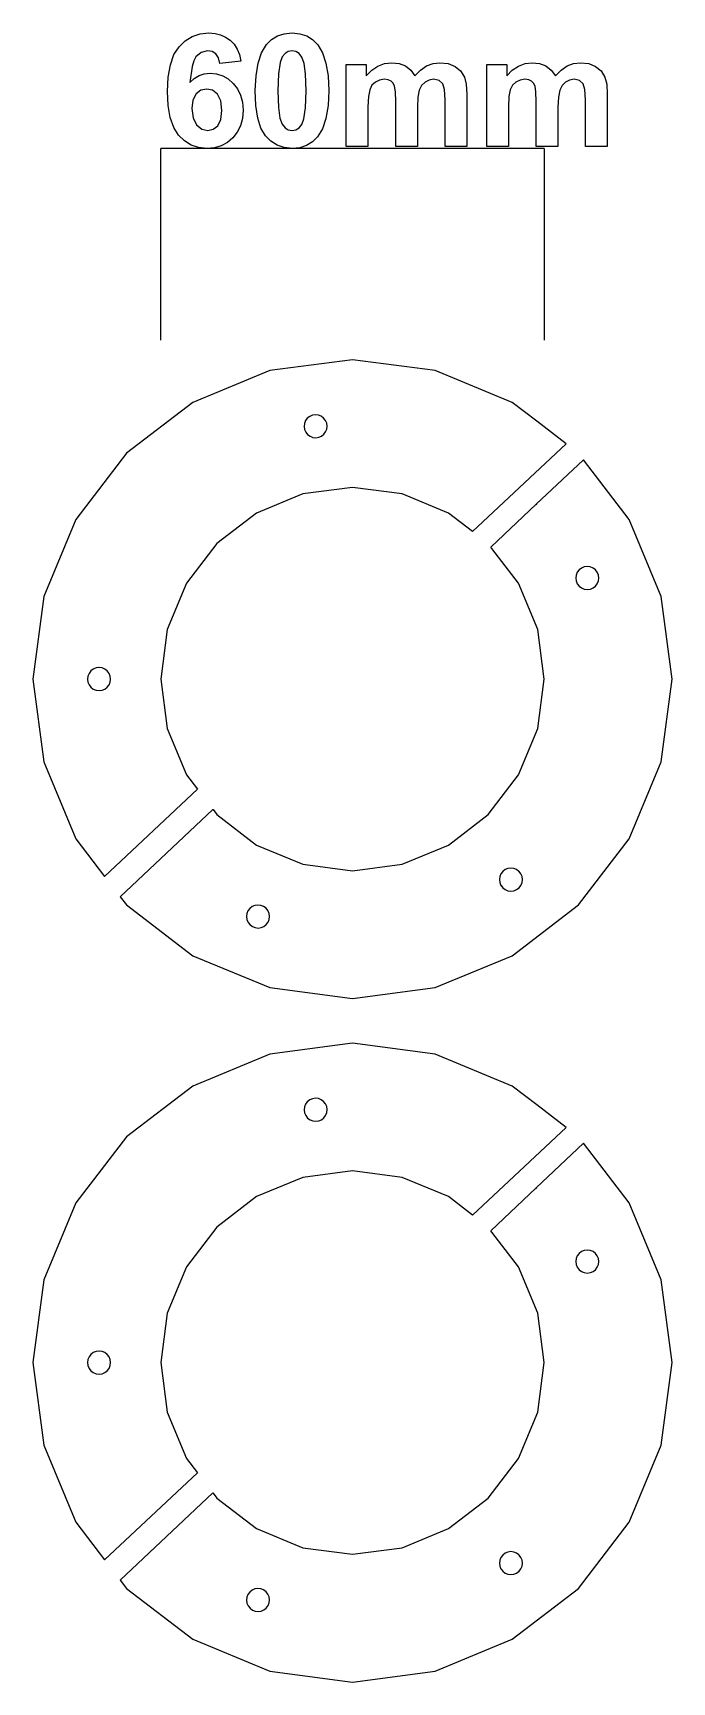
# Model space of a CAD drawing. Header units: metres. Extents: x 0 to 540, y -206 to 241.
# Drawn here: x 165.7 to 265.7, y -17 to 241.1 of the extents above; entities that cross this region are included whole.
import ezdxf

# ---------------------------------------------------------------- set-up
doc = ezdxf.new("R2010")
doc.units = ezdxf.units.M

msp = doc.modelspace()

# ---------------------------------------------------------------- linework, layer by layer
at = {"layer": '60mm'}
for p, q in [((189.52, 239.93, 0.09), (190.62, 240.61, 0.09)), ((190.62, 240.61, 0.09), (191.85, 241.01, 0.09)), ((191.85, 241.01, 0.09), (193.22, 241.14, 0.09)), ((193.22, 241.14, 0.09), (194.19, 241.07, 0.09)), ((194.19, 241.07, 0.09), (195.06, 240.86, 0.09)), ((195.06, 240.86, 0.09), (195.85, 240.51, 0.09)), ((195.85, 240.51, 0.09), (196.56, 240.01, 0.09)), ((202.23, 239.33, 0.09), (203.02, 240.12, 0.09)), ((203.02, 240.12, 0.09), (203.95, 240.69, 0.09)), ((203.95, 240.69, 0.09), (205.02, 241.03, 0.09)), ((205.02, 241.03, 0.09), (206.24, 241.14, 0.09)), ((206.24, 241.14, 0.09), (207.45, 241.03, 0.09)), ((207.45, 241.03, 0.09), (208.53, 240.68, 0.09)), ((208.53, 240.68, 0.09), (209.46, 240.11, 0.09)), ((209.46, 240.11, 0.09), (210.26, 239.31, 0.09)), ((187.2, 236.17, 0.09), (187.76, 237.75, 0.09)), ((187.76, 237.75, 0.09), (188.55, 238.99, 0.09)), ((188.55, 238.99, 0.09), (189.52, 239.93, 0.09)), ((192.02, 238.11, 0.09), (191.2, 237.39, 0.09)), ((193.02, 238.35, 0.09), (192.02, 238.11, 0.09)), ((193.75, 238.23, 0.09), (193.02, 238.35, 0.09)), ((194.33, 237.87, 0.09), (193.75, 238.23, 0.09)), ((194.74, 237.26, 0.09), (194.33, 237.87, 0.09)), ((196.56, 240.01, 0.09), (197.16, 239.39, 0.09)), ((197.16, 239.39, 0.09), (197.64, 238.63, 0.09)), ((197.64, 238.63, 0.09), (198, 237.75, 0.09)), ((198, 237.75, 0.09), (198.24, 236.74, 0.09)), ((200.92, 236.43, 0.09), (201.47, 238.06, 0.09)), ((201.47, 238.06, 0.09), (202.23, 239.33, 0.09)), ((205.14, 237.94, 0.09), (204.71, 237.39, 0.09)), ((205.65, 238.23, 0.09), (205.14, 237.94, 0.09)), ((206.24, 238.33, 0.09), (205.65, 238.23, 0.09)), ((206.82, 238.23, 0.09), (206.24, 238.33, 0.09)), ((207.33, 237.94, 0.09), (206.82, 238.23, 0.09)), ((207.76, 237.35, 0.09), (207.33, 237.94, 0.09)), ((210.26, 239.31, 0.09), (211.01, 238.04, 0.09)), ((211.01, 238.04, 0.09), (211.55, 236.42, 0.09)), ((186.86, 234.24, 0.09), (187.2, 236.17, 0.09)), ((190.59, 235.9, 0.09), (190.26, 233.37, 0.09)), ((190.86, 236.77, 0.09), (190.59, 235.9, 0.09)), ((191.2, 237.39, 0.09), (190.86, 236.77, 0.09)), ((194.96, 236.37, 0.09), (194.74, 237.26, 0.09)), ((198.24, 236.74, 0.09), (194.96, 236.37, 0.09)), ((200.6, 234.46, 0.09), (200.92, 236.43, 0.09)), ((204.39, 236.53, 0.09), (204.13, 234.77, 0.09)), ((204.71, 237.39, 0.09), (204.39, 236.53, 0.09)), ((208.12, 236.38, 0.09), (207.76, 237.35, 0.09)), ((208.35, 234.73, 0.09), (208.12, 236.38, 0.09)), ((211.55, 236.42, 0.09), (211.87, 234.44, 0.09)), ((214.72, 236.19, 0.09), (217.85, 236.19, 0.09)), ((214.72, 223.37, 0.09), (214.72, 236.19, 0.09)), ((217.85, 236.19, 0.09), (217.85, 234.44, 0.09)), ((217.85, 234.44, 0.09), (218.73, 235.34, 0.09)), ((218.73, 235.34, 0.09), (219.69, 235.97, 0.09)), ((219.69, 235.97, 0.09), (220.73, 236.36, 0.09)), ((220.73, 236.36, 0.09), (221.84, 236.48, 0.09)), ((221.84, 236.48, 0.09), (222.99, 236.36, 0.09)), ((222.99, 236.36, 0.09), (223.98, 235.98, 0.09)), ((223.98, 235.98, 0.09), (224.81, 235.34, 0.09)), ((224.81, 235.34, 0.09), (225.47, 234.44, 0.09)), ((225.47, 234.44, 0.09), (226.34, 235.34, 0.09)), ((226.34, 235.34, 0.09), (227.29, 235.98, 0.09)), ((227.29, 235.98, 0.09), (228.3, 236.36, 0.09)), ((228.3, 236.36, 0.09), (229.38, 236.48, 0.09)), ((229.38, 236.48, 0.09), (230.68, 236.34, 0.09)), ((230.68, 236.34, 0.09), (231.77, 235.91, 0.09)), ((231.77, 235.91, 0.09), (232.62, 235.2, 0.09)), ((232.62, 235.2, 0.09), (233.23, 234.23, 0.09)), ((236.71, 236.19, 0.09), (239.83, 236.19, 0.09)), ((236.71, 223.37, 0.09), (236.71, 236.19, 0.09)), ((239.83, 236.19, 0.09), (239.83, 234.44, 0.09)), ((239.83, 234.44, 0.09), (240.71, 235.34, 0.09)), ((240.71, 235.34, 0.09), (241.67, 235.97, 0.09)), ((241.67, 235.97, 0.09), (242.71, 236.36, 0.09)), ((242.71, 236.36, 0.09), (243.83, 236.48, 0.09)), ((243.83, 236.48, 0.09), (244.98, 236.36, 0.09)), ((244.98, 236.36, 0.09), (245.97, 235.98, 0.09)), ((245.97, 235.98, 0.09), (246.79, 235.34, 0.09)), ((246.79, 235.34, 0.09), (247.45, 234.44, 0.09)), ((247.45, 234.44, 0.09), (248.33, 235.34, 0.09)), ((248.33, 235.34, 0.09), (249.27, 235.98, 0.09)), ((249.27, 235.98, 0.09), (250.28, 236.36, 0.09)), ((250.28, 236.36, 0.09), (251.36, 236.48, 0.09)), ((251.36, 236.48, 0.09), (252.67, 236.34, 0.09)), ((252.67, 236.34, 0.09), (253.75, 235.91, 0.09)), ((253.75, 235.91, 0.09), (254.61, 235.2, 0.09)), ((254.61, 235.2, 0.09), (255.21, 234.23, 0.09)), ((186.75, 231.98, 0.09), (186.86, 234.24, 0.09)), ((190.26, 233.37, 0.09), (190.94, 234.02, 0.09)), ((190.94, 234.02, 0.09), (191.68, 234.49, 0.09)), ((191.68, 234.49, 0.09), (192.51, 234.77, 0.09)), ((192.88, 232.37, 0.09), (191.98, 232.17, 0.09)), ((192.51, 234.77, 0.09), (193.41, 234.87, 0.09)), ((193.81, 232.17, 0.09), (192.88, 232.37, 0.09)), ((193.41, 234.87, 0.09), (194.44, 234.76, 0.09)), ((194.44, 234.76, 0.09), (195.39, 234.46, 0.09)), ((195.39, 234.46, 0.09), (196.26, 233.96, 0.09)), ((196.26, 233.96, 0.09), (197.05, 233.25, 0.09)), ((197.05, 233.25, 0.09), (197.72, 232.38, 0.09)), ((197.72, 232.38, 0.09), (198.19, 231.39, 0.09)), ((200.49, 232.14, 0.09), (200.6, 234.46, 0.09)), ((204.13, 234.77, 0.09), (204.04, 232.1, 0.09)), ((208.43, 232.1, 0.09), (208.35, 234.73, 0.09)), ((211.87, 234.44, 0.09), (211.98, 232.1, 0.09)), ((218.75, 232.95, 0.09), (218.39, 232.25, 0.09)), ((219.29, 233.46, 0.09), (218.75, 232.95, 0.09)), ((219.95, 233.78, 0.09), (219.29, 233.46, 0.09)), ((220.7, 233.89, 0.09), (219.95, 233.78, 0.09)), ((221.28, 233.82, 0.09), (220.7, 233.89, 0.09)), ((221.73, 233.62, 0.09), (221.28, 233.82, 0.09)), ((222.06, 233.29, 0.09), (221.73, 233.62, 0.09)), ((222.29, 232.81, 0.09), (222.06, 233.29, 0.09)), ((222.43, 231.94, 0.09), (222.29, 232.81, 0.09)), ((226.51, 232.92, 0.09), (226.14, 232.18, 0.09)), ((227.05, 233.45, 0.09), (226.51, 232.92, 0.09)), ((227.7, 233.78, 0.09), (227.05, 233.45, 0.09)), ((228.39, 233.89, 0.09), (227.7, 233.78, 0.09)), ((229.24, 233.71, 0.09), (228.39, 233.89, 0.09)), ((229.84, 233.16, 0.09), (229.24, 233.71, 0.09)), ((230.1, 232.27, 0.09), (229.84, 233.16, 0.09)), ((233.23, 234.23, 0.09), (233.49, 233.15, 0.09)), ((233.49, 233.15, 0.09), (233.58, 231.57, 0.09)), ((240.73, 232.95, 0.09), (240.37, 232.25, 0.09)), ((241.27, 233.46, 0.09), (240.73, 232.95, 0.09)), ((241.94, 233.78, 0.09), (241.27, 233.46, 0.09)), ((242.68, 233.89, 0.09), (241.94, 233.78, 0.09)), ((243.27, 233.82, 0.09), (242.68, 233.89, 0.09)), ((243.71, 233.62, 0.09), (243.27, 233.82, 0.09)), ((244.04, 233.29, 0.09), (243.71, 233.62, 0.09)), ((244.28, 232.81, 0.09), (244.04, 233.29, 0.09)), ((244.41, 231.94, 0.09), (244.28, 232.81, 0.09)), ((248.49, 232.92, 0.09), (248.13, 232.18, 0.09)), ((249.03, 233.45, 0.09), (248.49, 232.92, 0.09)), ((249.68, 233.78, 0.09), (249.03, 233.45, 0.09)), ((250.37, 233.89, 0.09), (249.68, 233.78, 0.09)), ((251.22, 233.71, 0.09), (250.37, 233.89, 0.09)), ((251.82, 233.16, 0.09), (251.22, 233.71, 0.09)), ((252.08, 232.27, 0.09), (251.82, 233.16, 0.09)), ((255.21, 234.23, 0.09), (255.48, 233.15, 0.09)), ((255.48, 233.15, 0.09), (255.56, 231.57, 0.09)), ((186.86, 229.77, 0.09), (186.75, 231.98, 0.09)), ((187.18, 227.9, 0.09), (186.86, 229.77, 0.09)), ((190.72, 230.65, 0.09), (190.55, 229.34, 0.09)), ((191.23, 231.6, 0.09), (190.72, 230.65, 0.09)), ((191.98, 232.17, 0.09), (191.23, 231.6, 0.09)), ((194.57, 231.56, 0.09), (193.81, 232.17, 0.09)), ((195.08, 230.53, 0.09), (194.57, 231.56, 0.09)), ((195.25, 229.03, 0.09), (195.08, 230.53, 0.09)), ((198.19, 231.39, 0.09), (198.47, 230.29, 0.09)), ((198.47, 230.29, 0.09), (198.57, 229.07, 0.09)), ((200.59, 229.78, 0.09), (200.49, 232.14, 0.09)), ((200.88, 227.82, 0.09), (200.59, 229.78, 0.09)), ((204.04, 232.1, 0.09), (204.12, 229.47, 0.09)), ((208.34, 229.44, 0.09), (208.43, 232.1, 0.09)), ((211.87, 229.77, 0.09), (211.55, 227.78, 0.09)), ((211.98, 232.1, 0.09), (211.87, 229.77, 0.09)), ((218.18, 231.19, 0.09), (218.11, 229.6, 0.09)), ((218.39, 232.25, 0.09), (218.18, 231.19, 0.09)), ((222.47, 230.4, 0.09), (222.43, 231.94, 0.09)), ((222.47, 223.37, 0.09), (222.47, 230.4, 0.09)), ((225.93, 231.1, 0.09), (225.86, 229.53, 0.09)), ((226.14, 232.18, 0.09), (225.93, 231.1, 0.09)), ((230.19, 230.7, 0.09), (230.1, 232.27, 0.09)), ((230.19, 223.37, 0.09), (230.19, 230.7, 0.09)), ((233.58, 231.57, 0.09), (233.58, 223.37, 0.09)), ((240.17, 231.19, 0.09), (240.1, 229.6, 0.09)), ((240.37, 232.25, 0.09), (240.17, 231.19, 0.09)), ((244.46, 230.4, 0.09), (244.41, 231.94, 0.09)), ((244.46, 223.37, 0.09), (244.46, 230.4, 0.09)), ((247.92, 231.1, 0.09), (247.85, 229.53, 0.09)), ((248.13, 232.18, 0.09), (247.92, 231.1, 0.09)), ((252.17, 230.7, 0.09), (252.08, 232.27, 0.09)), ((252.17, 223.37, 0.09), (252.17, 230.7, 0.09)), ((255.56, 231.57, 0.09), (255.56, 223.37, 0.09)), ((187.72, 226.36, 0.09), (187.18, 227.9, 0.09)), ((190.55, 229.34, 0.09), (190.74, 227.87, 0.09)), ((190.74, 227.87, 0.09), (191.31, 226.78, 0.09)), ((194.62, 226.62, 0.09), (195.09, 227.59, 0.09)), ((195.09, 227.59, 0.09), (195.25, 229.03, 0.09)), ((198.47, 227.78, 0.09), (198.17, 226.62, 0.09)), ((198.57, 229.07, 0.09), (198.47, 227.78, 0.09)), ((201.38, 226.24, 0.09), (200.88, 227.82, 0.09)), ((204.12, 229.47, 0.09), (204.35, 227.82, 0.09)), ((204.35, 227.82, 0.09), (204.71, 226.85, 0.09)), ((207.76, 226.82, 0.09), (208.08, 227.68, 0.09)), ((208.08, 227.68, 0.09), (208.34, 229.44, 0.09)), ((211.55, 227.78, 0.09), (211, 226.16, 0.09)), ((218.11, 229.6, 0.09), (218.11, 223.37, 0.09)), ((225.86, 229.53, 0.09), (225.86, 223.37, 0.09)), ((240.1, 229.6, 0.09), (240.1, 223.37, 0.09)), ((247.85, 229.53, 0.09), (247.85, 223.37, 0.09)), ((188.48, 225.15, 0.09), (187.72, 226.36, 0.09)), ((189.4, 224.24, 0.09), (188.48, 225.15, 0.09)), ((191.31, 226.78, 0.09), (192.13, 226.11, 0.09)), ((192.13, 226.11, 0.09), (193.05, 225.88, 0.09)), ((193.05, 225.88, 0.09), (193.92, 226.07, 0.09)), ((193.92, 226.07, 0.09), (194.62, 226.62, 0.09)), ((196.98, 224.71, 0.09), (196.12, 223.99, 0.09)), ((197.67, 225.6, 0.09), (196.98, 224.71, 0.09)), ((198.17, 226.62, 0.09), (197.67, 225.6, 0.09)), ((202.07, 225.06, 0.09), (201.38, 226.24, 0.09)), ((202.92, 224.19, 0.09), (202.07, 225.06, 0.09)), ((204.71, 226.85, 0.09), (205.14, 226.27, 0.09)), ((205.14, 226.27, 0.09), (205.65, 225.98, 0.09)), ((205.65, 225.98, 0.09), (206.24, 225.88, 0.09)), ((206.24, 225.88, 0.09), (206.82, 225.98, 0.09)), ((206.82, 225.98, 0.09), (207.33, 226.28, 0.09)), ((207.33, 226.28, 0.09), (207.76, 226.82, 0.09)), ((210.24, 224.88, 0.09), (209.45, 224.09, 0.09)), ((211, 226.16, 0.09), (210.24, 224.88, 0.09)), ((190.44, 223.59, 0.09), (189.4, 224.24, 0.09)), ((191.6, 223.2, 0.09), (190.44, 223.59, 0.09)), ((192.88, 223.07, 0.09), (191.6, 223.2, 0.09)), ((194.08, 223.17, 0.09), (192.88, 223.07, 0.09)), ((195.16, 223.48, 0.09), (194.08, 223.17, 0.09)), ((196.12, 223.99, 0.09), (195.16, 223.48, 0.09)), ((203.9, 223.57, 0.09), (202.92, 224.19, 0.09)), ((205.01, 223.19, 0.09), (203.9, 223.57, 0.09)), ((206.24, 223.07, 0.09), (205.01, 223.19, 0.09)), ((207.45, 223.18, 0.09), (206.24, 223.07, 0.09)), ((208.52, 223.52, 0.09), (207.45, 223.18, 0.09)), ((209.45, 224.09, 0.09), (208.52, 223.52, 0.09)), ((218.11, 223.37, 0.09), (214.72, 223.37, 0.09)), ((225.86, 223.37, 0.09), (222.47, 223.37, 0.09)), ((233.58, 223.37, 0.09), (230.19, 223.37, 0.09)), ((240.1, 223.37, 0.09), (236.71, 223.37, 0.09)), ((247.85, 223.37, 0.09), (244.46, 223.37, 0.09)), ((255.56, 223.37, 0.09), (252.17, 223.37, 0.09))]:
    msp.add_line(p, q, dxfattribs=at)
at = {"layer": 'Layer0'}
for p, q in [((185.7, 193.07), (185.7, 223.07)), ((245.7, 223.07), (185.7, 223.07)), ((245.7, 223.07), (245.7, 193.07)), ((215.7, 190), (202.76, 188.3)), ((228.64, 188.3), (215.7, 190)), ((202.76, 188.3), (190.7, 183.3)), ((240.7, 183.3), (228.64, 188.3)), ((190.7, 183.3), (180.34, 175.36)), ((244.55, 180.35), (240.7, 183.3)), ((208.63, 180.84), (208.35, 180.46)), ((209, 181.13), (208.63, 180.84)), ((209.43, 181.31), (209, 181.13)), ((209.9, 181.38), (209.43, 181.31)), ((210.36, 181.33), (209.9, 181.38)), ((210.8, 181.15), (210.36, 181.33)), ((211.18, 180.87), (210.8, 181.15)), ((211.47, 180.5), (211.18, 180.87)), ((208.18, 180.02), (208.12, 179.56)), ((208.12, 179.56), (208.19, 179.09)), ((208.35, 180.46), (208.18, 180.02)), ((208.19, 179.09), (208.38, 178.66)), ((208.38, 178.66), (208.67, 178.29)), ((208.67, 178.29), (209.05, 178.01)), ((210.85, 178.03), (211.21, 178.33)), ((211.21, 178.33), (211.49, 178.7)), ((211.66, 180.07), (211.47, 180.5)), ((211.49, 178.7), (211.67, 179.14)), ((211.72, 179.61), (211.66, 180.07)), ((211.67, 179.14), (211.72, 179.61)), ((249.14, 176.83), (244.55, 180.35)), ((209.05, 178.01), (209.48, 177.84)), ((209.48, 177.84), (209.95, 177.78)), ((209.95, 177.78), (210.41, 177.85)), ((210.41, 177.85), (210.85, 178.03)), ((234.47, 163.08), (249.14, 176.83)), ((180.34, 175.36), (172.4, 165)), ((244.45, 167.36), (251.84, 174.33)), ((259, 165), (251.84, 174.33)), ((207.94, 168.98), (200.7, 165.98)), ((215.7, 170), (207.94, 168.98)), ((223.46, 168.98), (215.7, 170)), ((230.7, 165.98), (223.46, 168.98)), ((200.7, 165.98), (194.49, 161.21)), ((234.47, 163.08), (230.7, 165.98)), ((237.34, 160.65), (244.45, 167.36)), ((244.55, 167.26), (244.45, 167.36)), ((172.4, 165), (167.4, 152.94)), ((264, 152.94), (259, 165)), ((194.49, 161.21), (189.72, 155)), ((237.5, 160.44), (237.34, 160.65)), ((241.68, 155), (237.5, 160.44)), ((251.97, 157.56), (251.54, 157.38)), ((252.44, 157.62), (251.97, 157.56)), ((252.9, 157.56), (252.44, 157.62)), ((253.34, 157.38), (252.9, 157.56)), ((189.72, 155), (186.72, 147.76)), ((244.68, 147.76), (241.68, 155)), ((250.7, 156.29), (250.64, 155.82)), ((250.64, 155.82), (250.7, 155.36)), ((250.88, 156.72), (250.7, 156.29)), ((250.7, 155.36), (250.88, 154.92)), ((251.16, 157.1), (250.88, 156.72)), ((250.88, 154.92), (251.16, 154.55)), ((251.52, 157.37), (251.16, 157.1)), ((251.54, 157.38), (251.52, 157.37)), ((253.71, 157.1), (253.34, 157.38)), ((254, 156.72), (253.71, 157.1)), ((253.71, 154.55), (254, 154.92)), ((254.18, 156.29), (254, 156.72)), ((254, 154.92), (254.18, 155.36)), ((254.24, 155.82), (254.18, 156.29)), ((254.18, 155.36), (254.24, 155.82)), ((167.4, 152.94), (165.7, 140)), ((251.16, 154.55), (251.54, 154.27)), ((251.54, 154.27), (251.97, 154.09)), ((251.97, 154.09), (252.44, 154.02)), ((252.44, 154.02), (252.9, 154.09)), ((252.9, 154.09), (252.93, 154.1)), ((252.93, 154.1), (253.34, 154.27)), ((253.34, 154.27), (253.71, 154.55)), ((265.7, 140), (264, 152.94)), ((186.72, 147.76), (185.7, 140)), ((245.7, 140), (244.68, 147.76)), ((165.7, 140), (167.4, 127.06)), ((174.3, 140.47), (174.24, 140)), ((174.24, 140), (174.3, 139.53)), ((174.48, 140.9), (174.3, 140.47)), ((174.3, 139.53), (174.48, 139.1)), ((174.77, 141.27), (174.48, 140.9)), ((175.14, 141.56), (174.77, 141.27)), ((175.57, 141.74), (175.14, 141.56)), ((176.01, 141.8), (175.57, 141.74)), ((176.04, 141.8), (176.01, 141.8)), ((176.5, 141.74), (176.04, 141.8)), ((176.94, 141.56), (176.5, 141.74)), ((177.31, 141.27), (176.94, 141.56)), ((177.6, 140.9), (177.31, 141.27)), ((177.78, 140.47), (177.6, 140.9)), ((177.6, 139.1), (177.78, 139.53)), ((177.84, 140), (177.78, 140.47)), ((177.78, 139.53), (177.84, 140)), ((185.7, 140), (186.72, 132.24)), ((244.68, 132.24), (245.7, 140)), ((264, 127.06), (265.7, 140)), ((174.48, 139.1), (174.77, 138.73)), ((174.77, 138.73), (175.14, 138.44)), ((175.14, 138.44), (175.57, 138.26)), ((175.57, 138.26), (176.04, 138.2)), ((176.04, 138.2), (176.06, 138.2)), ((176.06, 138.2), (176.5, 138.26)), ((176.5, 138.26), (176.94, 138.44)), ((176.94, 138.44), (177.31, 138.73)), ((177.31, 138.73), (177.6, 139.1)), ((186.72, 132.24), (189.72, 125)), ((241.68, 125), (244.68, 132.24)), ((167.4, 127.06), (172.4, 115)), ((259, 115), (264, 127.06)), ((189.72, 125), (191.45, 122.75)), ((236.91, 118.79), (241.68, 125)), ((176.91, 109.12), (191.45, 122.75)), ((179.36, 105.93), (193.86, 119.61)), ((193.86, 119.61), (193.9, 119.56)), ((193.9, 119.56), (194.49, 118.79)), ((194.49, 118.79), (200.7, 114.02)), ((230.7, 114.02), (236.91, 118.79)), ((172.4, 115), (176.91, 109.12)), ((200.7, 114.02), (207.94, 111.02)), ((223.46, 111.02), (230.7, 114.02)), ((251.06, 104.64), (259, 115)), ((207.94, 111.02), (215.7, 110)), ((215.7, 110), (223.46, 111.02)), ((238.75, 109.08), (238.69, 108.61)), ((238.69, 108.61), (238.75, 108.14)), ((238.93, 109.51), (238.75, 109.08)), ((239.22, 109.88), (238.93, 109.51)), ((239.59, 110.17), (239.22, 109.88)), ((240.03, 110.35), (239.59, 110.17)), ((240.49, 110.41), (240.03, 110.35)), ((240.96, 110.35), (240.49, 110.41)), ((241.39, 110.17), (240.96, 110.35)), ((241.75, 109.9), (241.39, 110.17)), ((241.77, 109.88), (241.75, 109.9)), ((242.05, 109.51), (241.77, 109.88)), ((242.23, 109.08), (242.05, 109.51)), ((242.29, 108.61), (242.23, 109.08)), ((242.23, 108.14), (242.29, 108.61)), ((179.36, 105.93), (180.34, 104.64)), ((238.75, 108.14), (238.93, 107.71)), ((238.93, 107.71), (238.95, 107.69)), ((238.95, 107.69), (239.22, 107.34)), ((239.22, 107.34), (239.59, 107.05)), ((239.59, 107.05), (240.03, 106.87)), ((240.03, 106.87), (240.49, 106.81)), ((240.49, 106.81), (240.96, 106.87)), ((240.96, 106.87), (241.39, 107.05)), ((241.39, 107.05), (241.77, 107.34)), ((241.77, 107.34), (242.05, 107.71)), ((242.05, 107.71), (242.23, 108.14)), ((180.34, 104.64), (190.7, 96.7)), ((199.17, 103.28), (199.11, 102.81)), ((199.34, 103.71), (199.17, 103.28)), ((199.62, 104.09), (199.34, 103.71)), ((199.99, 104.38), (199.62, 104.09)), ((200.42, 104.57), (199.99, 104.38)), ((200.89, 104.63), (200.42, 104.57)), ((201.35, 104.58), (200.89, 104.63)), ((201.79, 104.41), (201.35, 104.58)), ((202.17, 104.12), (201.79, 104.41)), ((202.46, 103.76), (202.17, 104.12)), ((202.64, 103.32), (202.46, 103.76)), ((202.71, 102.86), (202.64, 103.32)), ((240.7, 96.7), (251.06, 104.64)), ((199.11, 102.81), (199.18, 102.34)), ((199.18, 102.34), (199.37, 101.91)), ((199.37, 101.91), (199.66, 101.54)), ((199.66, 101.54), (200.03, 101.26)), ((200.03, 101.26), (200.47, 101.09)), ((200.47, 101.09), (200.94, 101.03)), ((200.94, 101.03), (201.4, 101.1)), ((201.4, 101.1), (201.83, 101.29)), ((201.83, 101.29), (202.2, 101.58)), ((202.2, 101.58), (202.48, 101.96)), ((202.48, 101.96), (202.66, 102.39)), ((202.66, 102.39), (202.71, 102.86)), ((190.7, 96.7), (202.76, 91.7)), ((228.64, 91.7), (240.7, 96.7)), ((202.76, 91.7), (215.7, 90)), ((215.7, 90), (228.64, 91.7)), ((215.7, 83), (202.76, 81.3)), ((228.64, 81.3), (215.7, 83)), ((202.76, 81.3), (190.7, 76.3)), ((240.7, 76.3), (228.64, 81.3)), ((190.7, 76.3), (180.34, 68.36)), ((244.55, 73.35), (240.7, 76.3)), ((208.18, 73.02), (208.12, 72.56)), ((208.12, 72.56), (208.19, 72.09)), ((208.35, 73.46), (208.18, 73.02)), ((208.63, 73.84), (208.35, 73.46)), ((209, 74.13), (208.63, 73.84)), ((209.43, 74.31), (209, 74.13)), ((209.9, 74.38), (209.43, 74.31)), ((210.36, 74.33), (209.9, 74.38)), ((210.8, 74.15), (210.36, 74.33)), ((211.18, 73.87), (210.8, 74.15)), ((211.47, 73.5), (211.18, 73.87)), ((211.66, 73.07), (211.47, 73.5)), ((211.72, 72.61), (211.66, 73.07)), ((211.67, 72.14), (211.72, 72.61)), ((249.14, 69.83), (244.55, 73.35)), ((208.19, 72.09), (208.38, 71.66)), ((208.38, 71.66), (208.67, 71.29)), ((208.67, 71.29), (209.05, 71.01)), ((209.05, 71.01), (209.48, 70.84)), ((209.48, 70.84), (209.95, 70.78)), ((209.95, 70.78), (210.41, 70.85)), ((210.41, 70.85), (210.85, 71.03)), ((210.85, 71.03), (211.21, 71.33)), ((211.21, 71.33), (211.49, 71.7)), ((211.49, 71.7), (211.67, 72.14)), ((234.47, 56.08), (249.14, 69.83)), ((180.34, 68.36), (172.4, 58)), ((244.45, 60.36), (251.84, 67.33)), ((259, 58), (251.84, 67.33)), ((207.94, 61.98), (200.7, 58.98)), ((215.7, 63), (207.94, 61.98)), ((223.46, 61.98), (215.7, 63)), ((230.7, 58.98), (223.46, 61.98)), ((237.34, 53.65), (244.45, 60.36)), ((244.55, 60.26), (244.45, 60.36)), ((172.4, 58), (167.4, 45.94)), ((200.7, 58.98), (194.49, 54.21)), ((234.47, 56.08), (230.7, 58.98)), ((264, 45.94), (259, 58)), ((194.49, 54.21), (189.72, 48)), ((237.5, 53.44), (237.34, 53.65)), ((241.68, 48), (237.5, 53.44)), ((250.7, 49.29), (250.64, 48.82)), ((250.88, 49.72), (250.7, 49.29)), ((251.16, 50.1), (250.88, 49.72)), ((251.52, 50.37), (251.16, 50.1)), ((251.54, 50.38), (251.52, 50.37)), ((251.97, 50.56), (251.54, 50.38)), ((252.44, 50.62), (251.97, 50.56)), ((252.9, 50.56), (252.44, 50.62)), ((253.34, 50.38), (252.9, 50.56)), ((253.71, 50.1), (253.34, 50.38)), ((254, 49.72), (253.71, 50.1)), ((254.18, 49.29), (254, 49.72)), ((254.24, 48.82), (254.18, 49.29)), ((189.72, 48), (186.72, 40.76)), ((244.68, 40.76), (241.68, 48)), ((250.64, 48.82), (250.7, 48.36)), ((250.7, 48.36), (250.88, 47.92)), ((250.88, 47.92), (251.16, 47.55)), ((251.16, 47.55), (251.54, 47.27)), ((251.54, 47.27), (251.97, 47.09)), ((251.97, 47.09), (252.44, 47.02)), ((252.44, 47.02), (252.9, 47.09)), ((252.9, 47.09), (252.93, 47.1)), ((252.93, 47.1), (253.34, 47.27)), ((253.34, 47.27), (253.71, 47.55)), ((253.71, 47.55), (254, 47.92)), ((254, 47.92), (254.18, 48.36)), ((254.18, 48.36), (254.24, 48.82)), ((167.4, 45.94), (165.7, 33)), ((265.7, 33), (264, 45.94)), ((186.72, 40.76), (185.7, 33)), ((245.7, 33), (244.68, 40.76)), ((174.48, 33.9), (174.3, 33.47)), ((174.77, 34.27), (174.48, 33.9)), ((175.14, 34.56), (174.77, 34.27)), ((175.57, 34.74), (175.14, 34.56)), ((176.01, 34.8), (175.57, 34.74)), ((176.04, 34.8), (176.01, 34.8)), ((176.5, 34.74), (176.04, 34.8)), ((176.94, 34.56), (176.5, 34.74)), ((177.31, 34.27), (176.94, 34.56)), ((177.6, 33.9), (177.31, 34.27)), ((177.78, 33.47), (177.6, 33.9)), ((165.7, 33), (167.4, 20.06)), ((174.3, 33.47), (174.24, 33)), ((174.24, 33), (174.3, 32.53)), ((174.3, 32.53), (174.48, 32.1)), ((174.48, 32.1), (174.77, 31.73)), ((174.77, 31.73), (175.14, 31.44)), ((175.14, 31.44), (175.57, 31.26)), ((175.57, 31.26), (176.04, 31.2)), ((176.04, 31.2), (176.06, 31.2)), ((176.06, 31.2), (176.5, 31.26)), ((176.5, 31.26), (176.94, 31.44)), ((176.94, 31.44), (177.31, 31.73)), ((177.31, 31.73), (177.6, 32.1)), ((177.6, 32.1), (177.78, 32.53)), ((177.84, 33), (177.78, 33.47)), ((177.78, 32.53), (177.84, 33)), ((185.7, 33), (186.72, 25.24)), ((244.68, 25.24), (245.7, 33)), ((264, 20.06), (265.7, 33)), ((186.72, 25.24), (189.72, 18)), ((241.68, 18), (244.68, 25.24)), ((167.4, 20.06), (172.4, 8)), ((259, 8), (264, 20.06)), ((176.91, 2.12), (191.45, 15.75)), ((189.72, 18), (191.45, 15.75)), ((236.91, 11.79), (241.68, 18)), ((179.36, -1.07), (193.86, 12.61)), ((193.86, 12.61), (193.9, 12.56)), ((193.9, 12.56), (194.49, 11.79)), ((194.49, 11.79), (200.7, 7.02)), ((230.7, 7.02), (236.91, 11.79)), ((172.4, 8), (176.91, 2.12)), ((251.06, -2.36), (259, 8)), ((200.7, 7.02), (207.94, 4.02)), ((223.46, 4.02), (230.7, 7.02)), ((207.94, 4.02), (215.7, 3)), ((215.7, 3), (223.46, 4.02)), ((239.22, 2.88), (238.93, 2.51)), ((239.59, 3.17), (239.22, 2.88)), ((240.03, 3.35), (239.59, 3.17)), ((240.49, 3.41), (240.03, 3.35)), ((240.96, 3.35), (240.49, 3.41)), ((241.39, 3.17), (240.96, 3.35)), ((241.75, 2.9), (241.39, 3.17)), ((241.77, 2.88), (241.75, 2.9)), ((242.05, 2.51), (241.77, 2.88)), ((238.75, 2.08), (238.69, 1.61)), ((238.69, 1.61), (238.75, 1.14)), ((238.93, 2.51), (238.75, 2.08)), ((238.75, 1.14), (238.93, 0.71)), ((238.93, 0.71), (238.95, 0.69)), ((238.95, 0.69), (239.22, 0.34)), ((239.22, 0.34), (239.59, 0.05)), ((239.59, 0.05), (240.03, -0.13)), ((240.96, -0.13), (241.39, 0.05)), ((241.39, 0.05), (241.77, 0.34)), ((241.77, 0.34), (242.05, 0.71)), ((242.23, 2.08), (242.05, 2.51)), ((242.05, 0.71), (242.23, 1.14)), ((242.29, 1.61), (242.23, 2.08)), ((242.23, 1.14), (242.29, 1.61)), ((179.36, -1.07), (180.34, -2.36)), ((180.34, -2.36), (190.7, -10.3)), ((200.42, -2.43), (199.99, -2.62)), ((200.89, -2.37), (200.42, -2.43)), ((201.35, -2.42), (200.89, -2.37)), ((201.79, -2.59), (201.35, -2.42)), ((240.03, -0.13), (240.49, -0.19)), ((240.49, -0.19), (240.96, -0.13)), ((240.7, -10.3), (251.06, -2.36)), ((199.17, -3.72), (199.11, -4.19)), ((199.11, -4.19), (199.18, -4.66)), ((199.34, -3.29), (199.17, -3.72)), ((199.18, -4.66), (199.37, -5.09)), ((199.62, -2.91), (199.34, -3.29)), ((199.37, -5.09), (199.66, -5.46)), ((199.99, -2.62), (199.62, -2.91)), ((202.17, -2.88), (201.79, -2.59)), ((202.46, -3.24), (202.17, -2.88)), ((202.2, -5.42), (202.48, -5.04)), ((202.64, -3.68), (202.46, -3.24)), ((202.48, -5.04), (202.66, -4.61)), ((202.71, -4.14), (202.64, -3.68)), ((202.66, -4.61), (202.71, -4.14)), ((199.66, -5.46), (200.03, -5.74)), ((200.03, -5.74), (200.47, -5.91)), ((200.47, -5.91), (200.94, -5.97)), ((200.94, -5.97), (201.4, -5.9)), ((201.4, -5.9), (201.83, -5.71)), ((201.83, -5.71), (202.2, -5.42)), ((190.7, -10.3), (202.76, -15.3)), ((228.64, -15.3), (240.7, -10.3)), ((202.76, -15.3), (215.7, -17)), ((215.7, -17), (228.64, -15.3))]:
    msp.add_line(p, q, dxfattribs=at)

doc.saveas('drawing.dxf')
